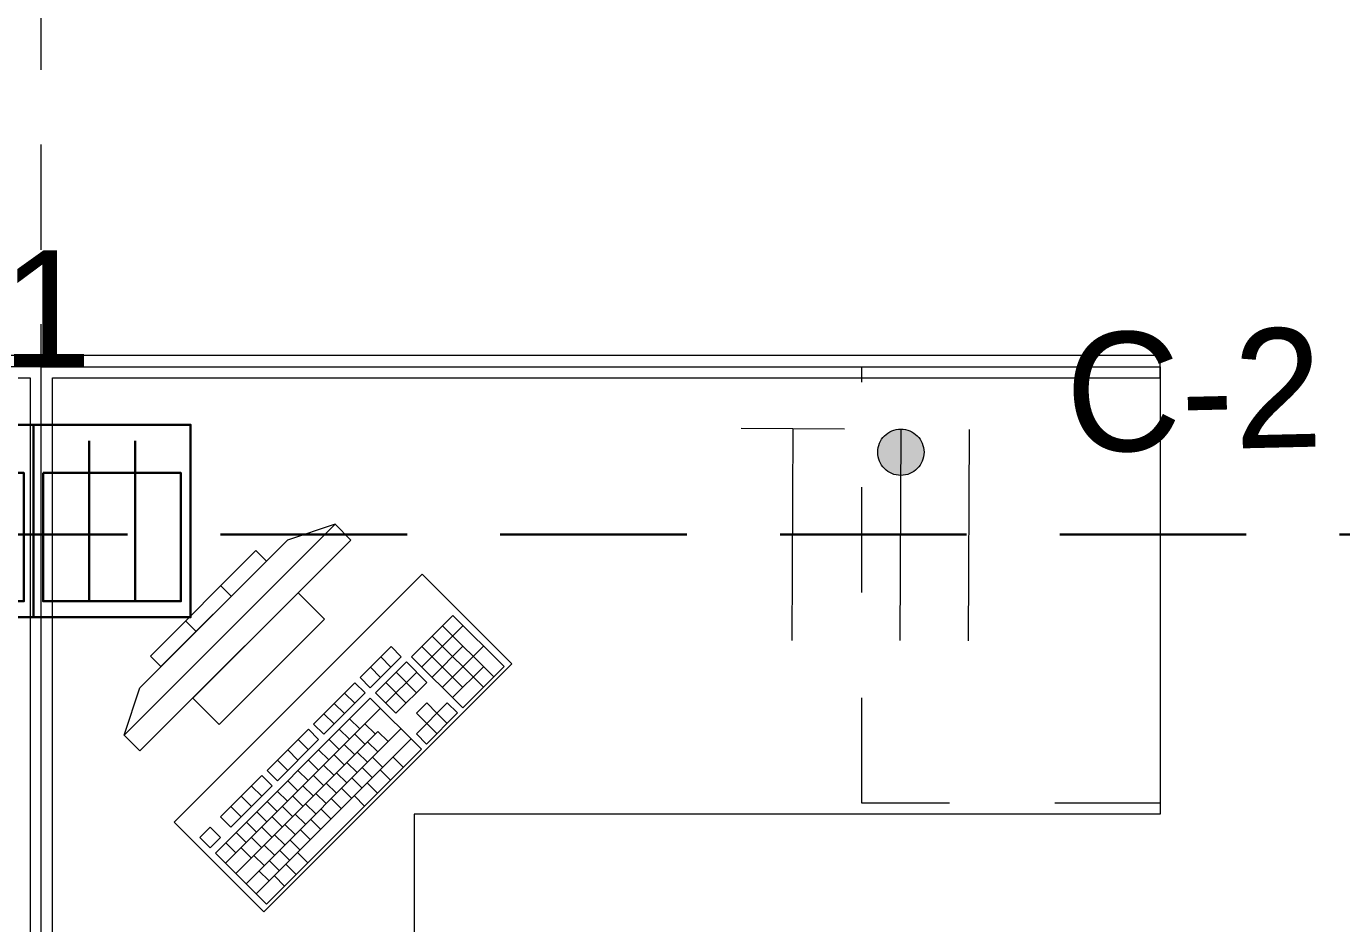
# Model space of a CAD drawing. Header units: inches. Extents: x -19 to 5698, y -728 to 92.
# Drawn here: x 201.55 to 203.313, y 19.872 to 21.075 of the extents above; entities that cross this region are included whole.
import ezdxf

# ---------------------------------------------------------------- set-up
doc = ezdxf.new("R2010")
doc.units = ezdxf.units.IN
doc.header["$MEASUREMENT"] = 0
for name, pattern in [('CONTINUA', [0]), ('HIDDEN', [0.375, 0.25, -0.125]), ('Hidden Line', [0.195611, 0.141111, -0.0545]), ('Rayas', [0.282222, 0.141111, -0.141111]), ('RAYITAS', [0.375, 0.25, -0.125])]:
    doc.linetypes.add(name, pattern=pattern)
doc.layers.get('0').update_dxf_attribs({"color": 61})
for name, color, linetype, lineweight in [('00 conduct tomacorr', 120, 'HIDDEN', 30), ('00 IE CKTO ILUMINACION', 3, 'Continuous', 50), ('00 IE LUZ EMERGENCIA', 253, 'Continuous', 0), ('T-TECHO-E', 150, 'Continuous', 20), ('TOMACORRIENTE', 22, 'RAYITAS', 9)]:
    doc.layers.add(name, color=color, linetype=linetype, lineweight=lineweight)
doc.layers.add('08 _ STR _ EXT _ 09 Vigas', color=251, linetype='Continuous')
doc.layers.add('Interior - Mobiliario', color=7, linetype='Continuous')
doc.styles.add('Annotative', font='arial.ttf')

# ---------------------------------------------------------------- blocks, each defined once
blk = doc.blocks.new('CAJA POP UP 6 MODULOS')
at = {"layer": '00 conduct tomacorr', "linetype": 'Continuous'}
for p, q in [((-0.095, -0.165), (-0.095, -0.0151)), ((-0.052, -0.165), (-0.052, -0.0151)), ((0.052, -0.165), (0.052, -0.0151)), ((0.095, -0.165), (0.095, -0.0151)), ((0, -0.165), (0, -0.18))]:
    blk.add_line(p, q, dxfattribs=at)
for points in [[(-0.147, 0), (0.147, 0), (0.147, -0.18), (-0.147, -0.18)], [(0, 0), (0.147, 0), (0.147, -0.18), (0, -0.18)]]:
    blk.add_lwpolyline(points, close=True, dxfattribs=at)
for points in [[(-0.138, -0.045), (-0.009, -0.045), (-0.009, -0.165), (-0.138, -0.165), (-0.138, -0.045)], [(0.009, -0.045), (0.138, -0.045), (0.138, -0.165), (0.009, -0.165), (0.009, -0.045)]]:
    blk.add_lwpolyline(points, dxfattribs=at)
at = {"color": 1, "insert": (-0.1807, -0.168), "char_height": 0.05, "attachment_point": 1, "rotation": 180}
blk.add_mtext_dynamic_manual_height_columns('{\\fVerdana|b0|i0|c0|p34;2T}', width=0.000481, gutter_width=0.1561, heights=[0], dxfattribs=at)
blk = doc.blocks.new('a')
at = {"layer": 'TOMACORRIENTE', "ltscale": 0.05}
h = blk.add_hatch(color=4, dxfattribs=at)
edge = h.paths.add_edge_path()
edge.add_arc((0, 0.0752), 0.0211, 0, 360)
at = {"layer": 'TOMACORRIENTE', "color": 4}
for p, q in [((-0.1455, 0.0963), (-0.0515, 0.0963)), ((-0.0985, 0.0963), (-0.0985, -0.0966)), ((0, 0.0963), (0, -0.0963)), ((0.0623, -0.0963), (0.0623, 0.0963))]:
    blk.add_line(p, q, dxfattribs=at)
blk.add_circle((0, 0.0752), 0.0211, dxfattribs=at)
blk = doc.blocks.new('CABLE 3FACE')
at = {"layer": 'T-TECHO-E', "rotation": 59.94170052614085}
blk.add_blockref('a', (0, 0), dxfattribs=at)

msp = doc.modelspace()

# ---------------------------------------------------------------- linework, layer by layer
at = {"layer": '00 conduct tomacorr'}
msp.add_line((203.9354, 20.3937), (196.8738, 20.3937), dxfattribs=at)
at = {"layer": '08 _ STR _ EXT _ 09 Vigas', "color": 251, "linetype": 'Hidden Line', "lineweight": 13, "true_color": 0x636466}
msp.add_line((201.57, 17.4), (201.57, 29.7), dxfattribs=at)
at = {"layer": 'Interior - Mobiliario', "color": 175, "linetype": 'Continuous', "lineweight": 13}
for p, q in [((201.555, 20.6337), (200.07, 20.6337)), ((201.585, 20.6337), (201.555, 20.6337)), ((203.07, 20.6337), (201.585, 20.6337)), ((203.07, 20.6037), (203.07, 20.6337)), ((200.07, 20.6037), (201.555, 20.6037)), ((201.555, 20.6037), (201.555, 19.3187)), ((201.585, 20.6037), (203.07, 20.6037)), ((201.585, 19.3187), (201.585, 20.6037)), ((201.9639, 20.4076), (201.6811, 20.1248)), ((201.9639, 20.4076), (201.9003, 20.3864)), ((201.9851, 20.3864), (201.9639, 20.4076)), ((201.7023, 20.1036), (201.9851, 20.3864)), ((201.7023, 20.1884), (201.9003, 20.3864)), ((201.8578, 20.3723), (201.7164, 20.2309)), ((201.872, 20.3581), (201.8578, 20.3723)), ((201.7305, 20.2167), (201.872, 20.3581)), ((201.9144, 20.3157), (201.773, 20.1743)), ((201.8248, 20.311), (201.8107, 20.3251)), ((201.9498, 20.2804), (201.9144, 20.3157)), ((201.8083, 20.1389), (201.9498, 20.2804)), ((202.1219, 20.2853), (202.0665, 20.2299)), ((202.1904, 20.2168), (202.1219, 20.2853)), ((201.7777, 20.2639), (201.7635, 20.278)), ((202.0802, 20.2162), (202.1356, 20.2716)), ((202.1766, 20.2029), (202.108, 20.2715)), ((202.1627, 20.1891), (202.0942, 20.2576)), ((201.7164, 20.2309), (201.7305, 20.2167)), ((202.039, 20.2436), (201.9974, 20.202)), ((202.0111, 20.1883), (202.0527, 20.2299)), ((202.0388, 20.216), (202.0251, 20.2297)), ((202.0527, 20.2299), (202.039, 20.2436)), ((202.0665, 20.2299), (202.135, 20.1614)), ((202.1352, 20.1889), (202.0803, 20.2438)), ((202.0939, 20.2025), (202.1354, 20.2441)), ((202.1076, 20.1888), (202.163, 20.2442)), ((202.025, 20.2022), (202.0113, 20.2159)), ((202.0595, 20.223), (202.018, 20.1815)), ((202.0317, 20.1678), (202.0733, 20.2093)), ((202.087, 20.1956), (202.0595, 20.223)), ((202.1213, 20.1751), (202.1629, 20.2166)), ((202.135, 20.1614), (202.1904, 20.2168)), ((201.9905, 20.1951), (201.9351, 20.1397)), ((202.0042, 20.1814), (201.9905, 20.1951)), ((201.9974, 20.202), (202.0111, 20.1883)), ((202.0593, 20.1679), (202.0318, 20.1953)), ((202.0454, 20.1541), (202.087, 20.1956)), ((202.0731, 20.1817), (202.0457, 20.2092)), ((201.6811, 20.1248), (201.7023, 20.1884)), ((201.773, 20.1743), (201.8083, 20.1389)), ((202.0111, 20.1746), (201.8034, 19.9668)), ((201.9488, 20.126), (202.0042, 20.1814)), ((201.9904, 20.1676), (201.9767, 20.1813)), ((202.0796, 20.106), (202.0111, 20.1746)), ((202.018, 20.1815), (202.0454, 20.1541)), ((201.8171, 19.9531), (202.0248, 20.1608)), ((201.9765, 20.1537), (201.9628, 20.1674)), ((202.0868, 20.168), (202.073, 20.1542)), ((202.1005, 20.1543), (202.0868, 20.168)), ((202.1144, 20.1682), (202.1005, 20.1543)), ((202.1281, 20.1545), (202.1144, 20.1682)), ((201.9351, 20.1397), (201.9488, 20.126)), ((201.9627, 20.1399), (201.949, 20.1536)), ((201.9971, 20.1331), (201.9834, 20.1469)), ((202.0177, 20.1264), (202.004, 20.1401)), ((202.0867, 20.1405), (202.0729, 20.1266)), ((202.073, 20.1542), (202.0867, 20.1405)), ((202.0866, 20.1129), (202.1281, 20.1545)), ((202.0867, 20.1405), (202.1005, 20.1543)), ((202.1004, 20.1268), (202.0867, 20.1405)), ((202.1143, 20.1406), (202.1005, 20.1543)), ((201.6811, 20.1248), (201.7023, 20.1036)), ((201.8308, 19.9394), (202.0212, 20.1298)), ((201.8445, 19.9257), (202.0522, 20.1334)), ((201.9282, 20.1328), (201.8728, 20.0774)), ((201.9419, 20.1191), (201.9282, 20.1328)), ((201.9832, 20.1193), (201.9695, 20.133)), ((202.0039, 20.1125), (201.9902, 20.1262)), ((202.0349, 20.1161), (202.0212, 20.1298)), ((202.0729, 20.1266), (202.0866, 20.1129)), ((201.8582, 19.912), (202.0659, 20.1197)), ((201.8719, 19.8983), (202.0796, 20.106)), ((201.8865, 20.0637), (201.9419, 20.1191)), ((201.9142, 20.0914), (201.9005, 20.1051)), ((201.9281, 20.1052), (201.9143, 20.119)), ((201.9556, 20.0916), (201.9418, 20.1053)), ((201.9694, 20.1055), (201.9557, 20.1192)), ((201.99, 20.0987), (201.9763, 20.1124)), ((202.0211, 20.1023), (202.0073, 20.116)), ((201.9004, 20.0776), (201.8866, 20.0913)), ((201.9417, 20.0778), (201.928, 20.0915)), ((201.9762, 20.0848), (201.9625, 20.0985)), ((201.9934, 20.0746), (201.9797, 20.0883)), ((202.0072, 20.0884), (201.9935, 20.1021)), ((202.0278, 20.0816), (202.0141, 20.0953)), ((202.0554, 20.0818), (202.0417, 20.0955)), ((201.8659, 20.0705), (201.8105, 20.0151)), ((201.8796, 20.0568), (201.8659, 20.0705)), ((201.8728, 20.0774), (201.8865, 20.0637)), ((201.9279, 20.0639), (201.9141, 20.0776)), ((201.9485, 20.0571), (201.9348, 20.0708)), ((201.9623, 20.071), (201.9486, 20.0847)), ((201.9795, 20.0607), (201.9658, 20.0744)), ((202.014, 20.0678), (202.0003, 20.0815)), ((202.0381, 20.0644), (202.0244, 20.0782)), ((201.8242, 20.0014), (201.8796, 20.0568)), ((201.8657, 20.0429), (201.852, 20.0566)), ((201.914, 20.0501), (201.9003, 20.0638)), ((201.9346, 20.0433), (201.9209, 20.057)), ((201.9657, 20.0469), (201.952, 20.0606)), ((201.9863, 20.0401), (201.9726, 20.0538)), ((202.0002, 20.0539), (201.9864, 20.0676)), ((202.0208, 20.0471), (202.0071, 20.0608)), ((201.8519, 20.0291), (201.8382, 20.0428)), ((201.8863, 20.0224), (201.8726, 20.0361)), ((201.9002, 20.0362), (201.8864, 20.0499)), ((201.9208, 20.0294), (201.9071, 20.0431)), ((201.938, 20.0192), (201.9243, 20.0329)), ((201.9518, 20.033), (201.9381, 20.0467)), ((201.9725, 20.0262), (201.9587, 20.0399)), ((202.0035, 20.0298), (201.9898, 20.0435)), ((201.838, 20.0152), (201.8243, 20.029)), ((201.8725, 20.0085), (201.8588, 20.0222)), ((201.8931, 20.0017), (201.8794, 20.0154)), ((201.907, 20.0156), (201.8932, 20.0293)), ((201.9241, 20.0053), (201.9104, 20.019)), ((201.9586, 20.0124), (201.9449, 20.0261)), ((201.7966, 20.0013), (201.7828, 19.9874)), ((201.8104, 19.9875), (201.7966, 20.0013)), ((201.8105, 20.0151), (201.8242, 20.0014)), ((201.8586, 19.9947), (201.8449, 20.0084)), ((201.8793, 19.9879), (201.8655, 20.0016)), ((201.9103, 19.9915), (201.8966, 20.0052)), ((201.9309, 19.9847), (201.9172, 19.9984)), ((201.9448, 19.9985), (201.9311, 20.0122)), ((201.7828, 19.9874), (201.7965, 19.9737)), ((201.7965, 19.9737), (201.8104, 19.9875)), ((201.8309, 19.967), (201.8172, 19.9807)), ((201.8448, 19.9808), (201.8311, 19.9945)), ((201.8654, 19.974), (201.8517, 19.9877)), ((201.8964, 19.9776), (201.8827, 19.9913)), ((201.9171, 19.9708), (201.9034, 19.9846)), ((201.8034, 19.9668), (201.8719, 19.8983)), ((201.8516, 19.9602), (201.8378, 19.9739)), ((201.8687, 19.9499), (201.855, 19.9636)), ((201.8826, 19.9638), (201.8689, 19.9775)), ((201.9032, 19.957), (201.8895, 19.9707)), ((201.9273, 19.9537), (201.9136, 19.9674)), ((201.8894, 19.9431), (201.8757, 19.9569)), ((201.9117, 19.9381), (201.898, 19.9518)), ((201.8755, 19.9293), (201.8618, 19.943)), ((201.8962, 19.9225), (201.8825, 19.9362))]:
    msp.add_line(p, q, dxfattribs=at)
at = {"layer": 'Interior - Mobiliario', "color": 175, "linetype": 'Rayas', "lineweight": 13}
for p, q in [((202.67, 20.0337), (202.67, 20.6187)), ((203.07, 20.0337), (202.67, 20.0337))]:
    msp.add_line(p, q, dxfattribs=at)
at = {"layer": 'Interior - Mobiliario', "color": 175, "linetype": 'Continuous', "lineweight": 13, "flags": 128}
for points in [[(201.57, 20.6187), (200.07, 20.6187), (200.07, 20.0187), (201.07, 20.0187), (201.07, 19.3187), (201.57, 19.3187)], [(201.57, 20.6187), (203.07, 20.6187), (203.07, 20.0187), (202.07, 20.0187), (202.07, 19.3187), (201.57, 19.3187)], [(201.7482, 20.0081), (201.8684, 19.8879), (202.2008, 20.2203), (202.0806, 20.3405)]]:
    msp.add_lwpolyline(points, close=True, dxfattribs=at)

# ---------------------------------------------------------------- block references
at = {"layer": '00 conduct tomacorr', "xscale": 1.47256122672843, "yscale": 1.47256122672843, "zscale": 1.47256122672843, "rotation": 299.7894777823319}
msp.add_blockref('CABLE 3FACE', (202.7219, 20.3933), dxfattribs=at)
at = {"layer": '00 conduct tomacorr', "xscale": 1.432830642179531, "yscale": 1.432830642179531, "zscale": 1.432830642179531}
msp.add_blockref('CAJA POP UP 6 MODULOS', (201.5596, 20.5408), dxfattribs=at)

# ---------------------------------------------------------------- texts
at = {"layer": '00 IE CKTO ILUMINACION', "color": 4, "linetype": 'CONTINUA', "lineweight": 15}
msp.add_text('C-2', height=0.15962, rotation=1.3293, dxfattribs=at).set_placement((202.9451, 20.5038, 0))
at = {"layer": '00 IE LUZ EMERGENCIA', "style": 'Annotative'}
msp.add_attdef('1', (201.5168, 20.6187), '', height=0.1562, dxfattribs=at)

doc.saveas('drawing.dxf')
